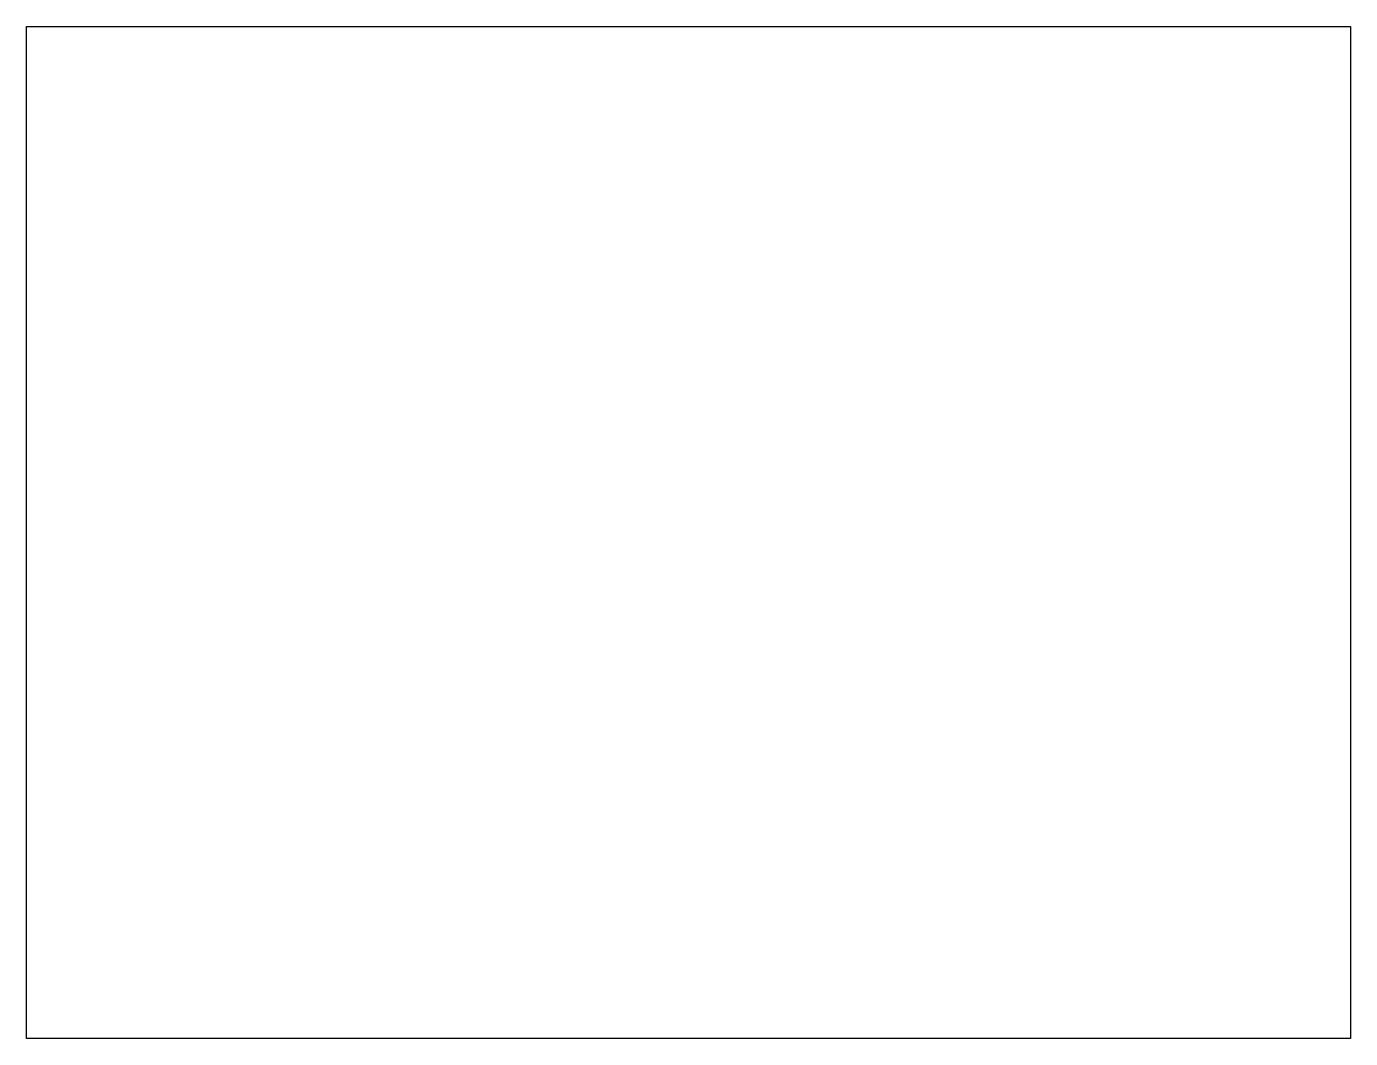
# Model space of a CAD drawing. Header units: millimetres. Extents: x 0 to 121, y 0 to 92.
import ezdxf

# ---------------------------------------------------------------- set-up
doc = ezdxf.new("R2010")
doc.units = ezdxf.units.MM

msp = doc.modelspace()

# ---------------------------------------------------------------- linework, layer by layer
msp.add_lwpolyline([(0, 92.5), (121, 92.5), (121, 0), (0, 0), (0, 92.5)], close=True)

doc.saveas('drawing.dxf')
